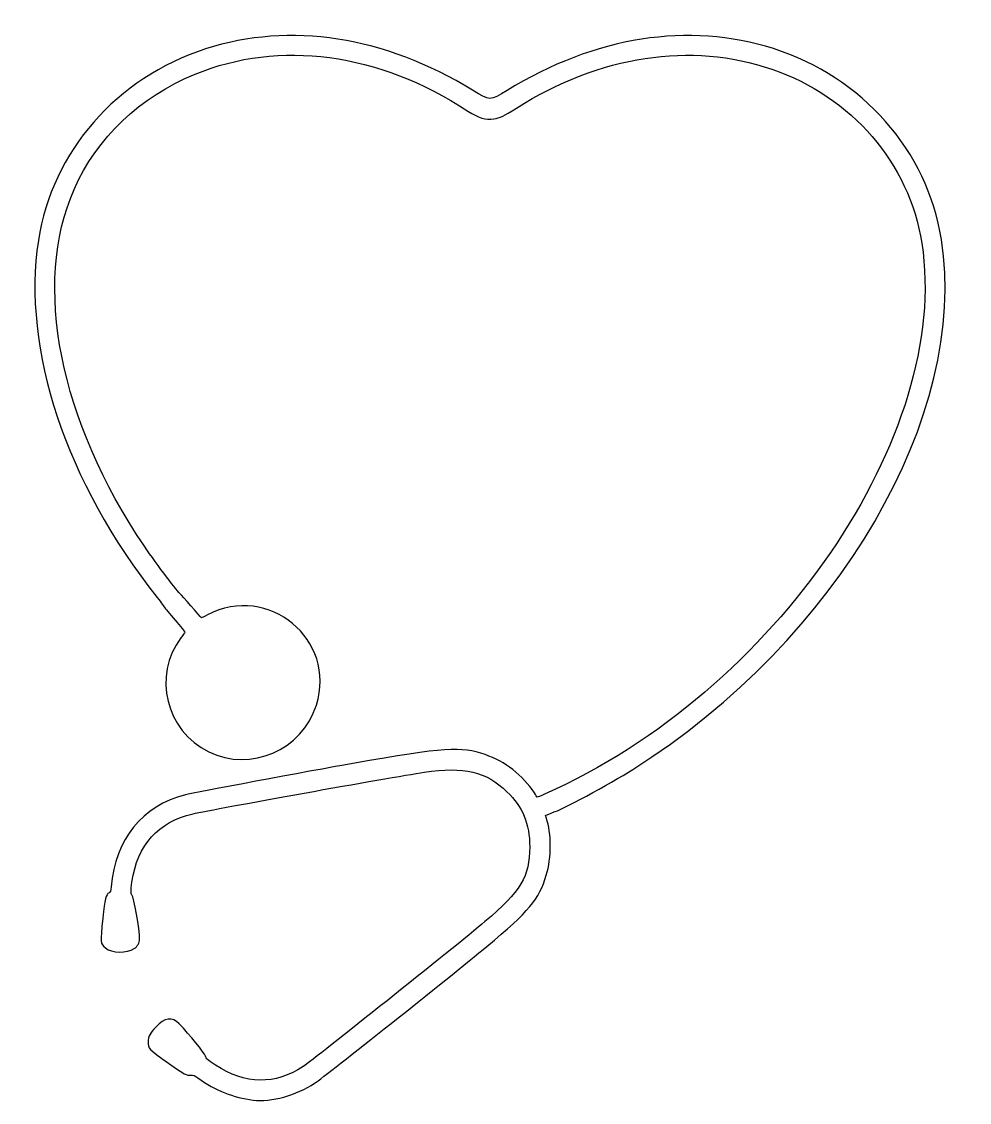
# Model space of a CAD drawing. Header units: centimetres. Extents: x -8.3 to 9.4, y -10.2 to 10.
import ezdxf

# ---------------------------------------------------------------- set-up
doc = ezdxf.new("R2010")
doc.units = ezdxf.units.CM
doc.header["$MEASUREMENT"] = 0
doc.layers.add('Layer 1', color=7, linetype='Continuous')

msp = doc.modelspace()

# ---------------------------------------------------------------- linework, layer by layer
at = {"layer": 'Layer 1'}
for points, knots in [([(-3.99052, -10.19348), (-4.36269, -10.14671), (-4.69316, -10.01371), (-5.02361, -9.77769), (-5.02361, -9.77769), (-5.09233, -9.72862), (-5.10285, -9.72472), (-5.15661, -9.72812), (-5.15661, -9.72812), (-5.23979, -9.73338), (-5.26117, -9.72176), (-5.57461, -9.50092), (-5.57461, -9.50092), (-5.95374, -9.23369), (-5.95774, -9.22956), (-5.9568, -9.1028), (-5.9568, -9.1028), (-5.95617, -9.01235), (-5.9191, -8.94202), (-5.81129, -8.82653), (-5.81129, -8.82653), (-5.64301, -8.64635), (-5.5073, -8.62855), (-5.37207, -8.76877), (-5.37207, -8.76877), (-5.1792, -8.9687), (-4.9056, -9.30774), (-4.88513, -9.37214), (-4.88513, -9.37214), (-4.86894, -9.42304), (-4.85735, -9.4333), (-4.69648, -9.53938), (-4.69648, -9.53938), (-4.14243, -9.90469), (-3.5771, -9.91291), (-3.0553, -9.56325), (-3.0553, -9.56325), (-2.84136, -9.41992), (-0.21984, -7.33041), (0.34249, -6.85503), (0.34249, -6.85503), (1.01162, -6.28936), (1.17936, -6.00962), (1.17892, -5.45979), (1.17892, -5.45979), (1.17867, -5.02942), (1.04592, -4.70647), (0.75425, -4.42629), (0.75425, -4.42629), (0.35729, -4.04524), (-0.04234, -3.95145), (-0.79368, -4.06309), (-0.79368, -4.06309), (-1.42083, -4.15638), (-4.70896, -4.74753), (-5.11546, -4.84016), (-5.11546, -4.84016), (-5.77206, -4.98966), (-6.15428, -5.41676), (-6.25689, -6.1156), (-6.25689, -6.1156), (-6.27972, -6.27096), (-6.27988, -6.33672), (-6.25749, -6.35527), (-6.25749, -6.35527), (-6.2237, -6.3833), (-6.11413, -7.01524), (-6.11413, -7.18203), (-6.11413, -7.18203), (-6.11413, -7.24269), (-6.15942, -7.32464), (-6.21318, -7.36123), (-6.21318, -7.36123), (-6.34643, -7.45187), (-6.64091, -7.44475), (-6.75375, -7.34816), (-6.75375, -7.34816), (-6.84997, -7.26583), (-6.85047, -7.26007), (-6.80197, -6.79291), (-6.80197, -6.79291), (-6.76399, -6.42685), (-6.7466, -6.35602), (-6.68484, -6.31561), (-6.68484, -6.31561), (-6.65999, -6.29936), (-6.65552, -6.28563), (-6.6484, -6.20387), (-6.6484, -6.20387), (-6.5708, -5.3144), (-6.06452, -4.68926), (-5.25514, -4.48348), (-5.25514, -4.48348), (-5.11848, -4.44874), (-2.93695, -4.04114), (-2.12618, -3.89881), (-2.12618, -3.89881), (-0.38941, -3.59401), (-0.11487, -3.57571), (0.34838, -3.73387), (0.34838, -3.73387), (0.71655, -3.8596), (1.04391, -4.11477), (1.26664, -4.44968), (1.26664, -4.44968), (1.29391, -4.49075), (1.31763, -4.52599), (1.31924, -4.5281), (1.31924, -4.5281), (1.32094, -4.53024), (1.38336, -4.50498), (1.4581, -4.47195), (1.4581, -4.47195), (5.75888, -2.57374), (9.06717, 2.26005), (8.50855, 5.82961), (8.50855, 5.82961), (8.27429, 7.32683), (7.20555, 8.56668), (5.70339, 9.08401), (5.70339, 9.08401), (4.19895, 9.60211), (2.48177, 9.34052), (0.93394, 8.35746), (0.93394, 8.35746), (0.67962, 8.19592), (0.63606, 8.17526), (0.50643, 8.15454), (0.50643, 8.15454), (0.3573, 8.13073), (0.22144, 8.17202), (0.02277, 8.30143), (0.02277, 8.30143), (-1.65092, 9.39198), (-3.49499, 9.64111), (-5.07806, 8.99056), (-5.07806, 8.99056), (-6.10708, 8.56765), (-6.91448, 7.79789), (-7.33994, 6.834), (-7.33994, 6.834), (-8.11934, 5.06835), (-7.61344, 2.504), (-6.02428, 0.16483), (-6.02428, 0.16483), (-5.78083, -0.19355), (-5.39492, -0.70795), (-5.35042, -0.73355), (-5.35042, -0.73355), (-5.3393, -0.73988), (-4.97236, -1.15545), (-4.96017, -1.17545), (-4.96017, -1.17545), (-4.95916, -1.17706), (-4.90833, -1.15205), (-4.84717, -1.11986), (-4.84717, -1.11986), (-3.70914, -0.52071), (-2.42076, -1.58648), (-2.80953, -2.80536), (-2.80953, -2.80536), (-3.07903, -3.65027), (-4.03653, -4.06656), (-4.82273, -3.68069), (-4.82273, -3.68069), (-5.6225, -3.28808), (-5.87525, -2.25137), (-5.34239, -1.54898), (-5.34239, -1.54898), (-5.30504, -1.49975), (-5.27184, -1.45333), (-5.26863, -1.44577), (-5.26863, -1.44577), (-5.26539, -1.43834), (-5.3474, -1.33497), (-5.45083, -1.21627), (-5.45083, -1.21627), (-5.55429, -1.0975), (-5.64222, -0.99159), (-5.64629, -0.98101), (-5.64629, -0.98101), (-5.65032, -0.97033), (-5.71224, -0.88772), (-5.78386, -0.79733), (-5.78386, -0.79733), (-7.49165, 1.35788), (-8.32043, 3.84774), (-8.00687, 5.88126), (-8.00687, 5.88126), (-7.75035, 7.54484), (-6.54773, 8.922), (-4.8799, 9.46202), (-4.8799, 9.46202), (-3.30212, 9.97288), (-1.52947, 9.69849), (0.11051, 8.68951), (0.11051, 8.68951), (0.43884, 8.48754), (0.43563, 8.48757), (0.75542, 8.68469), (0.75542, 8.68469), (2.3944, 9.695), (4.15879, 9.97237), (5.73371, 9.46731), (5.73371, 9.46731), (7.40793, 8.93038), (8.61052, 7.56481), (8.87656, 5.89849), (8.87656, 5.89849), (9.39893, 2.62702), (6.94884, -1.58226), (3.10911, -4.0099), (3.10911, -4.0099), (2.68881, -4.27565), (1.7037, -4.80548), (1.6299, -4.80548), (1.6299, -4.80548), (1.6271, -4.80548), (1.59085, -4.82075), (1.54943, -4.83937), (1.54943, -4.83937), (1.54943, -4.83937), (1.47403, -4.8732), (1.47403, -4.8732), (1.47403, -4.8732), (1.47403, -4.8732), (1.49104, -4.92148), (1.49104, -4.92148), (1.49104, -4.92148), (1.58798, -5.1963), (1.58729, -5.66532), (1.48943, -5.98691), (1.48943, -5.98691), (1.35041, -6.44364), (1.1742, -6.65466), (0.37717, -7.31919), (0.37717, -7.31919), (-0.32047, -7.9009), (-2.62149, -9.72897), (-2.84233, -9.87696), (-2.84233, -9.87696), (-3.18332, -10.10545), (-3.65539, -10.23559), (-3.99053, -10.19348), (-3.99053, -10.19348), (-3.99053, -10.19348), (-3.99052, -10.19348), (-3.99052, -10.19348)], [0, 0, 0, 0, 0.01587302, 0.01587302, 0.01587302, 0.01587302, 0.03174603, 0.03174603, 0.03174603, 0.03174603, 0.04761905, 0.04761905, 0.04761905, 0.04761905, 0.06349206, 0.06349206, 0.06349206, 0.06349206, 0.07936508, 0.07936508, 0.07936508, 0.07936508, 0.0952381, 0.0952381, 0.0952381, 0.0952381, 0.11111111, 0.11111111, 0.11111111, 0.11111111, 0.12698413, 0.12698413, 0.12698413, 0.12698413, 0.14285714, 0.14285714, 0.14285714, 0.14285714, 0.15873016, 0.15873016, 0.15873016, 0.15873016, 0.17460317, 0.17460317, 0.17460317, 0.17460317, 0.19047619, 0.19047619, 0.19047619, 0.19047619, 0.20634921, 0.20634921, 0.20634921, 0.20634921, 0.22222222, 0.22222222, 0.22222222, 0.22222222, 0.23809524, 0.23809524, 0.23809524, 0.23809524, 0.25396825, 0.25396825, 0.25396825, 0.25396825, 0.26984127, 0.26984127, 0.26984127, 0.26984127, 0.28571429, 0.28571429, 0.28571429, 0.28571429, 0.3015873, 0.3015873, 0.3015873, 0.3015873, 0.31746032, 0.31746032, 0.31746032, 0.31746032, 0.33333333, 0.33333333, 0.33333333, 0.33333333, 0.34920635, 0.34920635, 0.34920635, 0.34920635, 0.36507937, 0.36507937, 0.36507937, 0.36507937, 0.38095238, 0.38095238, 0.38095238, 0.38095238, 0.3968254, 0.3968254, 0.3968254, 0.3968254, 0.41269841, 0.41269841, 0.41269841, 0.41269841, 0.42857143, 0.42857143, 0.42857143, 0.42857143, 0.44444444, 0.44444444, 0.44444444, 0.44444444, 0.46031746, 0.46031746, 0.46031746, 0.46031746, 0.47619048, 0.47619048, 0.47619048, 0.47619048, 0.49206349, 0.49206349, 0.49206349, 0.49206349, 0.50793651, 0.50793651, 0.50793651, 0.50793651, 0.52380952, 0.52380952, 0.52380952, 0.52380952, 0.53968254, 0.53968254, 0.53968254, 0.53968254, 0.55555556, 0.55555556, 0.55555556, 0.55555556, 0.57142857, 0.57142857, 0.57142857, 0.57142857, 0.58730159, 0.58730159, 0.58730159, 0.58730159, 0.6031746, 0.6031746, 0.6031746, 0.6031746, 0.61904762, 0.61904762, 0.61904762, 0.61904762, 0.63492063, 0.63492063, 0.63492063, 0.63492063, 0.65079365, 0.65079365, 0.65079365, 0.65079365, 0.66666667, 0.66666667, 0.66666667, 0.66666667, 0.68253968, 0.68253968, 0.68253968, 0.68253968, 0.6984127, 0.6984127, 0.6984127, 0.6984127, 0.71428571, 0.71428571, 0.71428571, 0.71428571, 0.73015873, 0.73015873, 0.73015873, 0.73015873, 0.74603175, 0.74603175, 0.74603175, 0.74603175, 0.76190476, 0.76190476, 0.76190476, 0.76190476, 0.77777778, 0.77777778, 0.77777778, 0.77777778, 0.79365079, 0.79365079, 0.79365079, 0.79365079, 0.80952381, 0.80952381, 0.80952381, 0.80952381, 0.82539683, 0.82539683, 0.82539683, 0.82539683, 0.84126984, 0.84126984, 0.84126984, 0.84126984, 0.85714286, 0.85714286, 0.85714286, 0.85714286, 0.87301587, 0.87301587, 0.87301587, 0.87301587, 0.88888889, 0.88888889, 0.88888889, 0.88888889, 0.9047619, 0.9047619, 0.9047619, 0.9047619, 0.92063492, 0.92063492, 0.92063492, 0.92063492, 0.93650794, 0.93650794, 0.93650794, 0.93650794, 0.95238095, 0.95238095, 0.95238095, 0.95238095, 0.96825397, 0.96825397, 0.96825397, 0.96825397, 1, 1, 1, 1]), ([(-3.99052, -10.19348), (-3.99052, -10.19348), (-3.99052, -10.19348), (-3.99052, -10.19348), (-3.99052, -10.19348), (-3.99052, -10.19348), (-3.99052, -10.19348), (-3.99052, -10.19348)], [0, 0, 0, 0, 0.33333333, 0.33333333, 0.33333333, 0.33333333, 1, 1, 1, 1])]:
    msp.add_open_spline(points, degree=3, knots=knots, dxfattribs=at)

doc.saveas('drawing.dxf')
